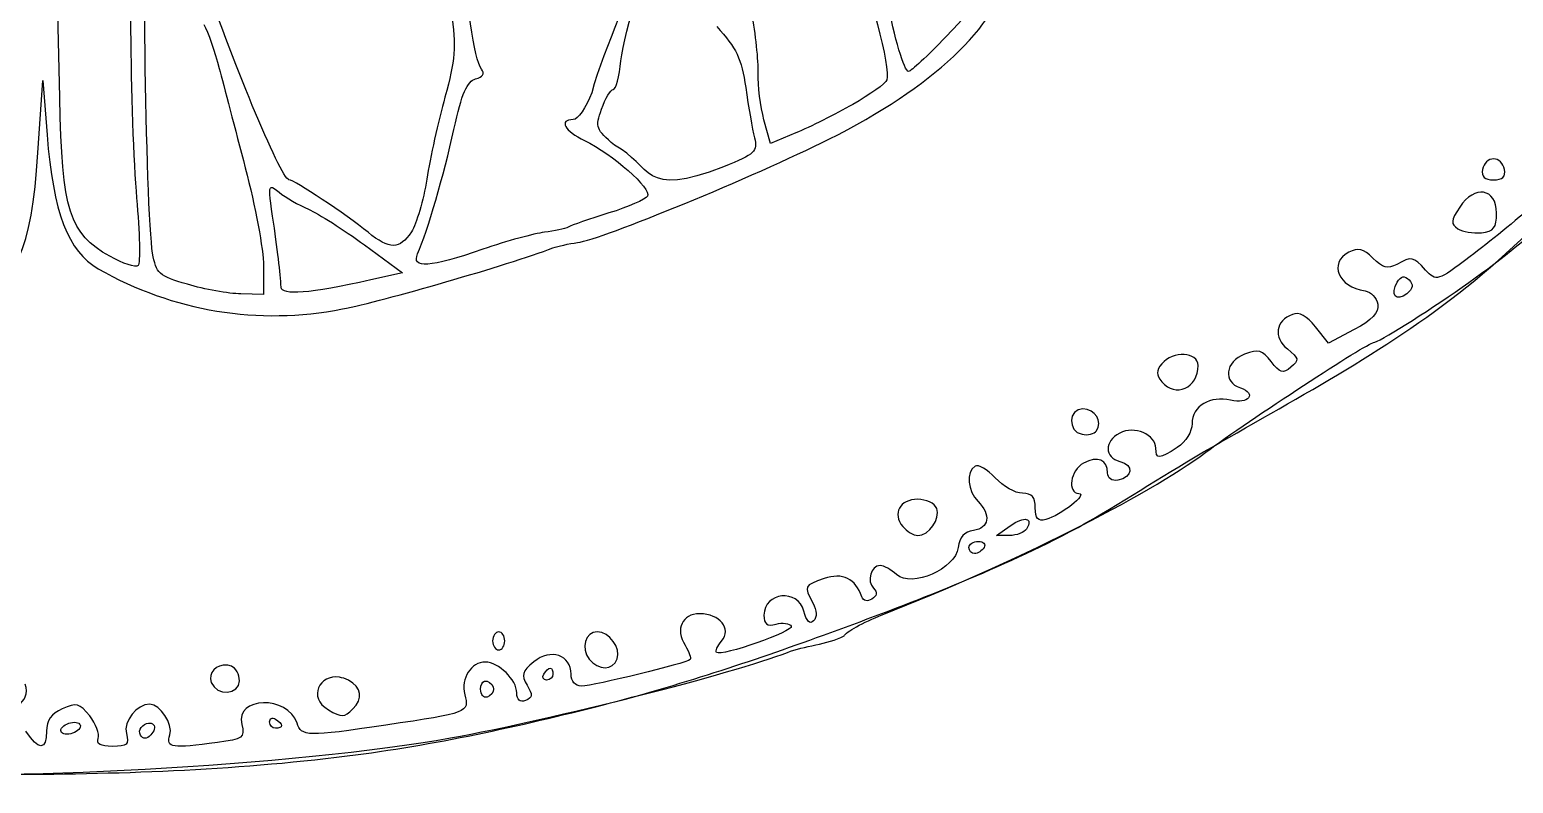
# Model space of a CAD drawing. Extents: x 2.7 to 60.3, y 1.1 to 57.9.
# Drawn here: x 31.82 to 50.47, y 1.06 to 10.53 of the extents above; entities that cross this region are included whole.
import ezdxf

# ---------------------------------------------------------------- set-up
doc = ezdxf.new("R2010")
doc.units = 0
doc.layers.get('0').update_dxf_attribs({"linetype": 'CONTINUOUS'})

msp = doc.modelspace()

# ---------------------------------------------------------------- linework, layer by layer
at = {"color": 7}
for points in [[(32.201445, 9.685184), (32.174437, 10.915495), (32.631944, 11.380171), (33.088902, 11.844294), (33.088902, 11.844294)], [(33.088902, 11.844294), (33.093313, 10.528543)], [(31.928593, 8.98514), (31.990329, 9.894646), (32.043246, 9.212792)], [(41.453043, 9.235392), (41.133339, 9.103651), (41.05286, 9.401308)], [(50.221224, 8.909623), (50.221224, 8.909623)], [(34.858302, 8.55023), (34.858302, 8.55023)], [(50.097202, 8.488494), (50.097202, 8.488494)], [(36.032392, 7.826485), (36.51195, 7.474811), (36.111214, 7.386063)], [(34.763493, 7.564659), (34.763493, 7.204716), (34.479619, 7.210778)], [(49.081862, 7.424649), (49.081862, 7.424649)], [(48.468359, 6.76209), (48.148655, 6.591763), (47.984393, 6.797367)], [(46.3324, 6.447897), (46.3324, 6.447897)], [(45.060746, 5.764939), (45.060746, 5.764939)], [(42.984869, 4.628334), (42.984869, 4.628334)], [(44.138012, 4.173581), (43.9743, 4.173581), (44.147382, 4.2954)], [(44.349678, 4.375325), (44.349678, 4.375325)], [(43.747202, 4.098064), (43.747202, 4.098064)], [(37.71911, 2.961459), (37.71911, 2.961459)], [(38.95769, 2.961459), (38.95769, 2.961459)], [(34.302127, 2.543088), (34.302127, 2.543088)], [(38.367341, 2.506706), (38.367341, 2.506706)], [(35.7182, 2.390953), (35.7182, 2.390953)], [(37.541618, 2.341341), (37.541618, 2.341341)], [(34.86161, 1.872257), (34.86161, 1.872257)], [(32.386103, 1.824855), (32.386103, 1.824855)], [(33.317104, 1.815482), (33.317104, 1.815482)]]:
    msp.add_lwpolyline(points, dxfattribs=at)
for points in [[(37.502482, 10.036308), (37.317762, 10.269268), (37.108031, 13.044955), (37.264357, 13.187053)], [(33.37002, 7.723409), (33.279453, 8.255325), (33.225763, 12.400277), (33.310491, 12.31944)], [(39.461502, 11.655227), (39.428575, 10.997921), (39.049269, 10.35013), (38.887688, 9.7381)], [(39.255347, 10.141037), (39.292541, 10.515349), (39.614991, 11.523486), (39.697423, 11.523486)], [(42.209311, 11.394502), (42.36409, 11.128683), (42.648697, 10.031589), (42.596813, 9.900708)], [(43.957215, 11.428676), (43.889018, 11.068758), (43.800197, 10.927478), (43.3393, 10.444206)], [(35.082096, 8.647244), (34.983725, 8.652067), (34.31218, 10.267103), (34.008881, 11.229137)], [(41.867006, 9.155464), (43.175098, 9.811789), (43.975697, 10.562706), (44.143524, 11.289769)], [(42.869666, 10.008195), (42.814697, 10.008195), (42.69039, 10.430614), (42.601775, 10.917702)], [(37.124349, 10.754541), (37.185089, 10.316247), (37.172539, 10.150001), (37.043871, 9.686284)], [(40.9801, 9.986145), (40.983981, 10.144176), (40.948396, 10.485385), (40.901276, 10.744618)], [(33.093313, 10.528543), (33.09585, 9.804835), (33.129567, 8.854423), (33.168277, 8.416838)], [(34.014943, 10.599098), (34.066621, 10.503405), (34.152922, 10.254601), (34.206767, 10.046231)], [(40.459203, 10.571536), (40.706159, 10.30362), (40.770892, 10.167137), (40.823004, 9.804798)], [(43.3393, 10.444206), (43.110765, 10.204577), (42.899581, 10.008195), (42.869666, 10.008195)], [(39.158333, 9.781094), (39.191912, 9.781094), (39.235676, 9.943081), (39.255347, 10.141037)], [(34.206767, 10.046231), (34.260612, 9.837857), (34.408158, 9.275335), (34.534187, 8.796074)], [(37.155769, 9.279489), (37.255179, 9.733356), (37.320768, 9.885745), (37.428619, 9.913936)], [(37.428619, 9.913936), (37.521552, 9.938235), (37.546842, 9.98036), (37.502482, 10.036308)], [(41.05286, 9.401308), (41.008768, 9.565059), (40.976206, 9.828118), (40.9801, 9.986145)], [(42.596813, 9.900708), (42.578982, 9.855725), (42.386281, 9.717411), (42.168521, 9.593131)], [(38.887688, 9.7381), (38.817079, 9.553211), (38.712473, 9.401858), (38.655625, 9.401858)], [(39.01171, 9.534703), (39.058892, 9.670054), (39.12476, 9.781094), (39.158333, 9.781094)], [(40.823004, 9.804798), (40.857867, 9.562423), (40.907451, 9.278945), (40.933246, 9.174757)], [(32.830934, 7.68372), (32.321396, 7.969165), (32.233159, 8.249161), (32.201445, 9.685184)], [(37.043871, 9.686284), (36.96004, 9.384168), (36.856975, 8.91989), (36.815118, 8.654409)], [(39.174869, 9.082154), (38.941079, 9.276156), (38.931119, 9.303515), (39.01171, 9.534703)], [(42.168521, 9.593131), (41.950759, 9.468852), (41.628878, 9.307867), (41.453043, 9.235392)], [(38.655625, 9.401858), (38.469799, 9.401858), (38.546848, 9.260295), (38.79839, 9.139479)], [(32.043246, 9.212792), (32.118991, 8.237322), (32.307649, 7.742075), (32.684861, 7.527727)], [(36.699912, 7.716243), (36.823419, 7.997588), (37.030505, 8.70756), (37.155769, 9.279489)], [(38.707438, 7.856251), (39.011902, 7.896634), (40.930153, 8.685411), (41.867006, 9.155464)], [(38.79839, 9.139479), (39.150773, 8.970224), (39.646541, 8.532684), (39.589936, 8.441092)], [(40.933246, 9.174757), (40.97611, 9.00156), (40.942858, 8.970439), (40.542986, 8.809855)], [(49.826553, 7.295114), (50.723681, 7.924261), (51.297055, 8.472737), (51.909596, 9.288309)], [(31.013575, 7.034939), (31.673856, 7.373425), (31.843734, 7.735618), (31.928593, 8.98514)], [(40.542986, 8.809855), (39.52242, 8.399896), (39.647924, 8.828605), (39.174869, 9.082154)], [(34.534187, 8.796074), (34.660216, 8.316815), (34.76334, 7.762615), (34.763493, 7.564659)], [(50.083971, 8.776781), (50.066053, 8.683746), (50.107099, 8.644489), (50.221224, 8.644489)], [(50.221224, 8.909623), (50.159852, 8.909623), (50.098026, 8.849713), (50.083971, 8.776781)], [(50.358477, 8.776781), (50.344431, 8.849713), (50.282594, 8.909623), (50.221224, 8.909623)], [(50.221224, 8.644489), (50.335372, 8.644489), (50.37637, 8.683746), (50.358477, 8.776781)], [(36.076489, 7.986339), (35.801706, 8.211354), (35.151159, 8.643857), (35.082096, 8.647244)], [(36.815118, 8.654409), (36.773262, 8.388931), (36.686069, 8.090473), (36.621091, 7.991297)], [(33.168277, 8.416838), (33.206998, 7.979255), (33.215467, 7.597453), (33.186466, 7.567964)], [(34.877595, 8.189736), (34.841301, 8.441636), (34.828717, 8.539779), (34.858302, 8.55023)], [(34.858302, 8.55023), (34.876054, 8.556504), (34.909331, 8.53127), (34.961381, 8.488494)], [(34.961381, 8.488494), (35.040316, 8.423619), (35.20571, 8.327435), (35.329041, 8.274623)], [(39.589936, 8.441092), (39.563523, 8.398349), (39.345269, 8.302704), (39.104313, 8.228322)], [(50.097202, 8.488494), (50.004729, 8.503271), (49.88915, 8.44344), (49.796237, 8.301632)], [(50.259257, 8.227771), (50.259257, 8.384427), (50.189672, 8.473719), (50.097202, 8.488494)], [(35.329041, 8.274623), (35.452369, 8.221808), (35.76872, 8.020084), (36.032392, 7.826485)], [(39.104313, 8.228322), (38.86336, 8.153939), (38.633677, 8.074214), (38.593889, 8.051382)], [(49.796237, 8.301632), (49.684474, 8.131068), (49.680963, 8.090518), (49.772536, 8.030986)], [(50.722279, 8.326436), (50.518729, 8.146926), (50.161904, 7.856604), (49.929079, 7.681516)], [(50.06964, 7.980827), (50.22524, 7.99695), (50.259257, 8.04105), (50.259257, 8.227771)], [(34.985082, 7.294564), (34.974022, 7.473106), (34.938708, 7.765596), (34.877595, 8.189736)], [(38.593889, 8.051382), (38.554098, 8.028562), (38.418595, 7.999008), (38.292924, 7.985235)], [(49.772536, 8.030986), (49.831749, 7.992505), (49.965452, 7.970018), (50.06964, 7.980827)], [(36.621091, 7.991297), (36.472955, 7.76522), (36.34795, 7.764043), (36.076489, 7.986339)], [(38.292924, 7.985235), (38.167254, 7.971477), (37.818983, 7.875448), (37.51902, 7.771915)], [(38.400965, 7.788453), (38.463474, 7.811855), (38.601235, 7.842168), (38.707438, 7.856251)], [(33.186466, 7.567964), (33.157462, 7.538477), (32.997315, 7.590511), (32.830934, 7.68372)], [(33.806584, 7.332046), (33.446867, 7.438207), (33.413607, 7.467425), (33.37002, 7.723409)], [(35.755682, 7.021711), (36.266151, 7.121279), (37.828731, 7.574235), (38.400965, 7.788453)], [(37.51902, 7.771915), (36.854254, 7.542468), (36.61653, 7.526299), (36.699912, 7.716243)], [(48.401111, 7.733882), (48.143657, 7.596096), (48.27066, 7.29676), (48.607266, 7.24826)], [(48.705934, 7.658916), (48.582636, 7.78221), (48.520265, 7.79765), (48.401111, 7.733882)], [(49.005795, 7.581745), (48.892793, 7.521267), (48.826888, 7.537961), (48.705934, 7.658916)], [(49.367942, 7.511189), (49.208346, 7.682492), (49.198205, 7.684719), (49.005795, 7.581745)], [(49.929079, 7.681516), (49.511625, 7.367569), (49.50379, 7.365371), (49.367942, 7.511189)], [(32.684861, 7.527727), (33.633356, 6.988756), (34.692217, 6.814278), (35.755682, 7.021711)], [(34.479619, 7.210778), (34.323339, 7.214139), (34.020574, 7.268896), (33.806584, 7.332046)], [(36.111214, 7.386063), (35.335752, 7.215231), (34.991715, 7.187271), (34.985082, 7.294564)], [(48.714203, 6.598378), (48.769081, 6.598378), (49.369503, 6.974589), (49.826553, 7.295114)], [(49.132575, 7.212982), (49.000444, 7.103316), (48.91556, 7.20502), (49.010756, 7.359055)], [(49.010756, 7.359055), (49.035041, 7.398348), (49.05787, 7.42028), (49.081862, 7.424649)], [(49.081862, 7.424649), (49.105854, 7.429017), (49.131183, 7.416117), (49.160687, 7.386616)], [(49.160687, 7.386616), (49.219677, 7.327612), (49.211679, 7.278632), (49.132575, 7.212982)], [(48.607266, 7.24826), (48.682267, 7.237451), (48.753852, 7.162013), (48.766016, 7.08069)], [(47.693351, 6.95391), (47.481109, 6.872464), (47.451391, 6.664489), (47.631062, 6.519003)], [(47.984393, 6.797367), (47.874253, 6.935493), (47.779034, 6.986789), (47.693351, 6.95391)], [(48.766016, 7.08069), (48.782043, 6.973677), (48.699756, 6.885604), (48.468359, 6.76209)], [(46.607456, 5.221441), (47.145496, 5.622044), (48.639465, 6.598378), (48.714203, 6.598378)], [(46.3324, 6.447897), (46.235767, 6.452726), (46.12213, 6.415292), (46.054035, 6.333242)], [(46.508238, 6.310644), (46.508238, 6.396093), (46.429035, 6.443066), (46.3324, 6.447897)], [(47.092526, 6.452856), (46.847859, 6.359835), (46.815815, 6.100727), (47.040159, 6.029523)], [(47.426011, 6.359703), (47.315871, 6.505722), (47.267786, 6.519489), (47.092526, 6.452856)], [(47.674059, 6.288044), (47.573198, 6.204334), (47.534943, 6.215287), (47.426011, 6.359703)], [(47.631062, 6.519003), (47.777166, 6.400693), (47.781204, 6.376966), (47.674059, 6.288044)], [(46.054035, 6.333242), (45.978778, 6.242561), (45.978778, 6.196824), (46.054035, 6.106143)], [(46.054035, 6.106143), (46.224337, 5.900942), (46.508238, 6.028809), (46.508238, 6.310644)], [(47.040159, 6.029523), (47.253929, 5.961674), (47.138824, 5.818051), (46.915586, 5.87408)], [(46.915586, 5.87408), (46.664451, 5.937112), (46.432721, 5.796715), (46.432721, 5.581385)], [(45.060746, 5.764939), (44.876082, 5.764939), (44.866365, 5.483832), (45.049722, 5.445235)], [(45.232173, 5.489332), (45.31329, 5.607081), (45.2152, 5.764939), (45.060746, 5.764939)], [(45.049722, 5.445235), (45.122654, 5.429879), (45.204769, 5.449559), (45.232173, 5.489332)], [(45.523215, 5.46177), (45.326839, 5.356668), (45.328781, 5.155746), (45.526523, 5.104034)], [(45.977968, 5.269397), (45.977968, 5.442441), (45.703916, 5.55848), (45.523215, 5.46177)], [(46.432721, 5.581385), (46.432721, 5.475755), (46.356659, 5.353572), (46.245859, 5.280973)], [(42.540039, 3.176434), (44.187384, 3.823112), (45.856559, 4.662356), (46.607456, 5.221441)], [(46.245859, 5.280973), (46.015831, 5.130227), (45.977968, 5.128446), (45.977968, 5.269397)], [(43.704758, 5.044502), (43.592454, 4.975095), (43.613355, 4.730761), (43.742791, 4.601326)], [(43.959419, 4.897879), (43.860686, 5.004412), (43.746245, 5.070156), (43.704758, 5.044502)], [(45.070118, 5.083638), (44.903153, 4.994281), (44.858819, 4.70502), (45.011687, 4.702198)], [(45.371631, 4.959062), (45.371633, 5.125633), (45.245793, 5.177657), (45.070118, 5.083638)], [(45.526523, 5.104034), (45.704069, 5.057606), (45.68593, 4.905031), (45.49841, 4.868664)], [(44.30062, 4.703851), (44.211629, 4.703851), (44.058149, 4.791346), (43.959419, 4.897879)], [(45.49841, 4.868664), (45.425323, 4.854488), (45.371631, 4.892675), (45.371631, 4.959062)], [(44.462677, 4.521398), (44.462677, 4.65707), (44.42101, 4.703851), (44.30062, 4.703851)], [(45.011687, 4.702198), (45.129574, 4.700101), (44.775936, 4.421793), (44.594969, 4.374224)], [(42.984869, 4.628334), (42.759602, 4.628334), (42.661036, 4.449631), (42.796353, 4.28658)], [(43.222994, 4.513682), (43.198802, 4.576724), (43.09167, 4.628334), (42.984869, 4.628334)], [(42.984869, 4.173581), (43.126753, 4.173581), (43.273212, 4.382818), (43.222994, 4.513682)], [(43.742791, 4.601326), (43.908534, 4.435579), (43.881858, 4.263667), (43.686016, 4.235868)], [(44.594969, 4.374224), (44.49576, 4.348144), (44.462677, 4.38498), (44.462677, 4.521398)], [(44.147382, 4.2954), (44.236623, 4.357909), (44.309823, 4.383233), (44.349678, 4.375325)], [(44.349678, 4.375325), (44.389534, 4.36742), (44.396045, 4.326066), (44.351883, 4.25461)], [(42.796353, 4.28658), (42.847796, 4.224599), (42.932559, 4.173581), (42.984869, 4.173581)], [(43.686016, 4.235868), (43.56899, 4.219245), (43.508526, 4.152022), (43.493092, 4.021997)], [(44.351883, 4.25461), (44.324411, 4.210163), (44.228176, 4.173581), (44.138012, 4.173581)], [(43.493092, 4.021997), (43.461265, 3.753965), (42.908454, 3.510557), (42.719735, 3.681346)], [(43.629241, 4.022547), (43.629241, 4.064223), (43.682229, 4.098064), (43.747202, 4.098064)], [(43.700347, 3.94648), (43.661132, 3.94648), (43.629241, 3.980871), (43.629241, 4.022547)], [(43.818308, 4.022547), (43.792552, 3.980871), (43.739562, 3.94648), (43.700347, 3.94648)], [(43.747202, 4.098064), (43.812181, 4.098064), (43.844075, 4.064226), (43.818308, 4.022547)], [(42.51358, 3.794895), (42.397175, 3.794895), (42.339395, 3.599217), (42.429244, 3.509368)], [(42.719735, 3.681346), (42.650698, 3.743825), (42.557934, 3.794895), (42.51358, 3.794895)], [(41.809678, 3.631187), (41.554186, 3.542123), (41.552247, 3.53912), (41.665813, 3.326915)], [(42.28207, 3.403535), (42.206192, 3.631164), (42.039729, 3.711383), (41.809678, 3.631187)], [(41.553364, 3.221081), (41.481716, 3.506546), (41.05286, 3.46399), (41.05286, 3.171472)], [(42.40885, 3.373216), (42.352682, 3.338503), (42.299568, 3.351025), (42.28207, 3.403535)], [(42.429244, 3.509368), (42.480684, 3.457945), (42.473987, 3.413472), (42.40885, 3.373216)], [(40.245329, 3.188561), (40.024064, 3.188561), (39.934453, 2.995224), (40.061224, 2.792236)], [(40.520936, 2.845703), (40.649217, 3.000268), (40.497752, 3.188561), (40.245329, 3.188561)], [(41.05286, 3.171472), (41.05286, 3.056551), (41.090108, 3.029125), (41.204444, 3.059024)], [(41.675733, 3.099263), (41.628667, 3.052197), (41.584835, 3.095696), (41.553364, 3.221081)], [(41.665813, 3.326915), (41.719046, 3.227428), (41.722799, 3.146329), (41.675733, 3.099263)], [(42.060481, 2.910747), (42.079712, 2.960864), (42.295355, 3.080379), (42.540039, 3.176434)], [(41.396268, 3.033118), (41.435404, 2.969793), (40.514307, 2.646231), (40.454792, 2.702388)], [(41.204444, 3.059024), (41.287751, 3.080797), (41.374114, 3.068978), (41.396268, 3.033118)], [(37.71911, 2.961459), (37.677434, 2.961459), (37.643043, 2.910422), (37.643043, 2.84791)], [(37.643043, 2.84791), (37.643043, 2.785398), (37.677434, 2.734358), (37.71911, 2.734358)], [(37.794627, 2.84791), (37.794627, 2.910422), (37.760783, 2.961459), (37.71911, 2.961459)], [(37.71911, 2.734358), (37.760783, 2.734358), (37.794627, 2.785398), (37.794627, 2.84791)], [(38.95769, 2.961459), (38.80684, 2.961459), (38.74507, 2.75369), (38.856268, 2.619705)], [(39.207392, 2.621359), (39.259434, 2.756972), (39.109376, 2.961459), (38.95769, 2.961459)], [(40.454792, 2.702388), (40.438431, 2.717823), (40.46822, 2.782183), (40.520936, 2.845703)], [(41.34776, 2.704042), (41.556844, 2.784966), (41.847623, 2.804403), (42.060481, 2.910747)], [(37.112773, 1.627519), (38.412414, 1.864679), (40.670446, 2.43871), (41.34776, 2.704042)], [(38.628063, 2.427882), (38.628063, 2.670954), (38.371571, 2.75807), (38.161736, 2.586081)], [(40.124614, 2.613643), (40.07842, 2.567446), (38.908982, 2.281287), (38.760908, 2.280158)], [(38.856268, 2.619705), (38.97689, 2.474409), (39.15125, 2.475047), (39.207392, 2.621359)], [(40.061224, 2.792236), (40.112343, 2.710349), (40.140842, 2.629871), (40.124614, 2.613643)], [(34.302127, 2.543088), (34.171636, 2.556391), (34.060028, 2.445766), (34.106445, 2.324806)], [(34.358902, 2.529857), (34.339917, 2.537144), (34.320768, 2.541185), (34.302127, 2.543088)], [(34.460877, 2.347406), (34.460877, 2.426298), (34.414773, 2.508408), (34.358902, 2.529857)], [(35.7182, 2.390953), (35.46847, 2.430557), (35.314009, 2.136371), (35.578189, 1.982501)], [(37.551541, 2.582223), (37.370238, 2.582223), (37.241805, 2.377818), (37.293573, 2.171567)], [(37.946211, 2.194168), (37.946211, 2.357275), (37.717281, 2.582223), (37.551541, 2.582223)], [(38.161736, 2.586081), (38.010928, 2.462465), (37.997762, 2.41839), (38.075195, 2.291182)], [(38.320486, 2.355122), (38.276349, 2.355122), (38.261095, 2.389513), (38.286862, 2.431189)], [(38.286862, 2.431189), (38.312615, 2.472865), (38.348968, 2.506706), (38.367341, 2.506706)], [(38.400965, 2.431189), (38.400965, 2.389513), (38.36462, 2.355122), (38.320486, 2.355122)], [(38.367341, 2.506706), (38.385742, 2.506706), (38.400965, 2.472865), (38.400965, 2.431189)], [(38.760908, 2.280158), (38.679219, 2.279441), (38.628063, 2.336162), (38.628063, 2.427882)], [(31.296901, 2.026598), (31.580334, 1.912233), (31.853914, 2.073072), (31.765985, 2.302205)], [(34.106445, 2.324806), (34.173866, 2.150463), (34.460877, 2.168539), (34.460877, 2.347406)], [(35.830095, 2.352367), (35.791465, 2.37304), (35.753875, 2.385294), (35.7182, 2.390953)], [(35.885216, 1.991871), (36.017866, 2.124524), (35.996634, 2.263239), (35.830095, 2.352367)], [(37.491458, 2.241573), (37.491458, 2.293665), (37.512411, 2.331839), (37.541618, 2.341341)], [(37.573037, 2.142355), (37.528238, 2.127422), (37.491458, 2.172115), (37.491458, 2.241573)], [(37.541618, 2.341341), (37.551354, 2.34451), (37.561839, 2.344524), (37.573037, 2.340791)], [(37.573037, 2.340791), (37.617837, 2.325858), (37.654619, 2.281163), (37.654619, 2.241573)], [(37.654619, 2.241573), (37.654619, 2.201982), (37.617837, 2.157284), (37.573037, 2.142355)], [(38.075195, 2.291182), (38.148974, 2.169984), (38.145559, 2.133002), (38.056453, 2.098808)], [(32.578477, 1.90423), (32.449279, 2.063784), (32.410078, 2.074068), (32.234519, 1.994075)], [(33.333092, 2.051953), (33.173543, 2.051953), (33.00045, 1.834927), (33.039843, 1.684294)], [(33.586649, 1.665001), (33.629335, 1.799486), (33.463936, 2.051953), (33.333092, 2.051953)], [(35.184072, 1.813278), (35.071959, 2.166499), (34.400741, 2.14998), (34.48954, 1.796189)], [(37.293573, 2.171567), (37.349791, 1.94757), (37.339634, 1.943526), (36.298629, 1.788473)], [(38.056453, 2.098808), (37.985116, 2.071438), (37.946211, 2.105121), (37.946211, 2.194168)], [(32.234519, 1.994075), (32.096922, 1.931385), (32.03608, 1.844954), (32.03608, 1.712406)], [(32.685411, 1.622558), (32.706764, 1.678201), (32.658756, 1.805093), (32.578477, 1.90423)], [(34.839563, 1.829263), (34.839563, 1.851319), (34.847877, 1.866197), (34.86161, 1.872257)], [(34.86161, 1.872257), (34.875343, 1.878319), (34.894241, 1.87577), (34.915077, 1.862887)], [(35.578189, 1.982501), (35.750331, 1.882239), (35.776642, 1.883297), (35.885216, 1.991871)], [(32.03608, 1.712406), (32.03608, 1.469571), (31.936159, 1.469252), (31.777562, 1.711302)], [(32.292397, 1.67327), (32.229885, 1.67327), (32.19938, 1.707665), (32.225147, 1.749338)], [(32.225147, 1.749338), (32.250902, 1.791013), (32.323591, 1.824855), (32.386103, 1.824855)], [(32.452798, 1.749338), (32.427043, 1.707665), (32.354907, 1.67327), (32.292397, 1.67327)], [(32.386103, 1.824855), (32.448616, 1.824855), (32.478565, 1.791013), (32.452798, 1.749338)], [(33.039843, 1.684294), (33.076128, 1.545548), (33.05015, 1.521686), (32.864558, 1.521686)], [(33.217886, 1.661693), (33.177531, 1.726997), (33.24845, 1.808971), (33.317104, 1.815482)], [(33.317104, 1.815482), (33.339989, 1.817652), (33.362993, 1.811486), (33.381047, 1.793435)], [(33.381047, 1.793435), (33.406755, 1.76773), (33.390927, 1.710165), (33.346319, 1.665551)], [(34.48954, 1.796189), (34.530733, 1.632057), (34.505426, 1.613752), (34.183616, 1.569641)], [(34.915077, 1.749338), (34.873401, 1.749338), (34.839563, 1.785126), (34.839563, 1.829263)], [(34.915077, 1.862887), (34.956753, 1.837128), (34.991147, 1.800812), (34.991147, 1.782408)], [(34.991147, 1.782408), (34.991144, 1.764036), (34.956753, 1.749338), (34.915077, 1.749338)], [(36.298629, 1.788473), (35.312474, 1.641562), (35.237928, 1.643589), (35.184072, 1.813278)], [(29.914452, 1.221825), (31.141763, 1.056877), (35.257065, 1.288886), (37.112773, 1.627519)], [(32.864558, 1.521686), (32.713998, 1.521686), (32.658572, 1.552637), (32.685411, 1.622558)], [(33.346319, 1.665551), (33.291899, 1.611156), (33.249873, 1.609942), (33.217886, 1.661693)], [(34.183616, 1.569641), (33.610203, 1.491048), (33.535197, 1.502895), (33.586649, 1.665001)]]:
    msp.add_open_spline(points, degree=3, dxfattribs=at)
at = {"color": 1}
for points in [[(49.578508, 7.063051), (50.130256, 7.473992), (50.644479, 7.939535), (51.114192, 8.442192)], [(46.264601, 5.037887), (47.374968, 5.70368), (48.540179, 6.289703), (49.578508, 7.063051)], [(44.699149, 4.117357), (45.241052, 4.386899), (45.745524, 4.726641), (46.264601, 5.037887)], [(41.799205, 2.920119), (42.781869, 3.277751), (43.762854, 3.651645), (44.699149, 4.117357)], [(39.037618, 2.045891), (39.97277, 2.286703), (40.891773, 2.589866), (41.799205, 2.920119)], [(35.815764, 1.401521), (36.902528, 1.538069), (37.976912, 1.772745), (39.037618, 2.045891)], [(31.442423, 1.171112), (32.902065, 1.168984), (34.367507, 1.219558), (35.815764, 1.401521)]]:
    msp.add_open_spline(points, degree=3, dxfattribs=at)

doc.saveas('drawing.dxf')
